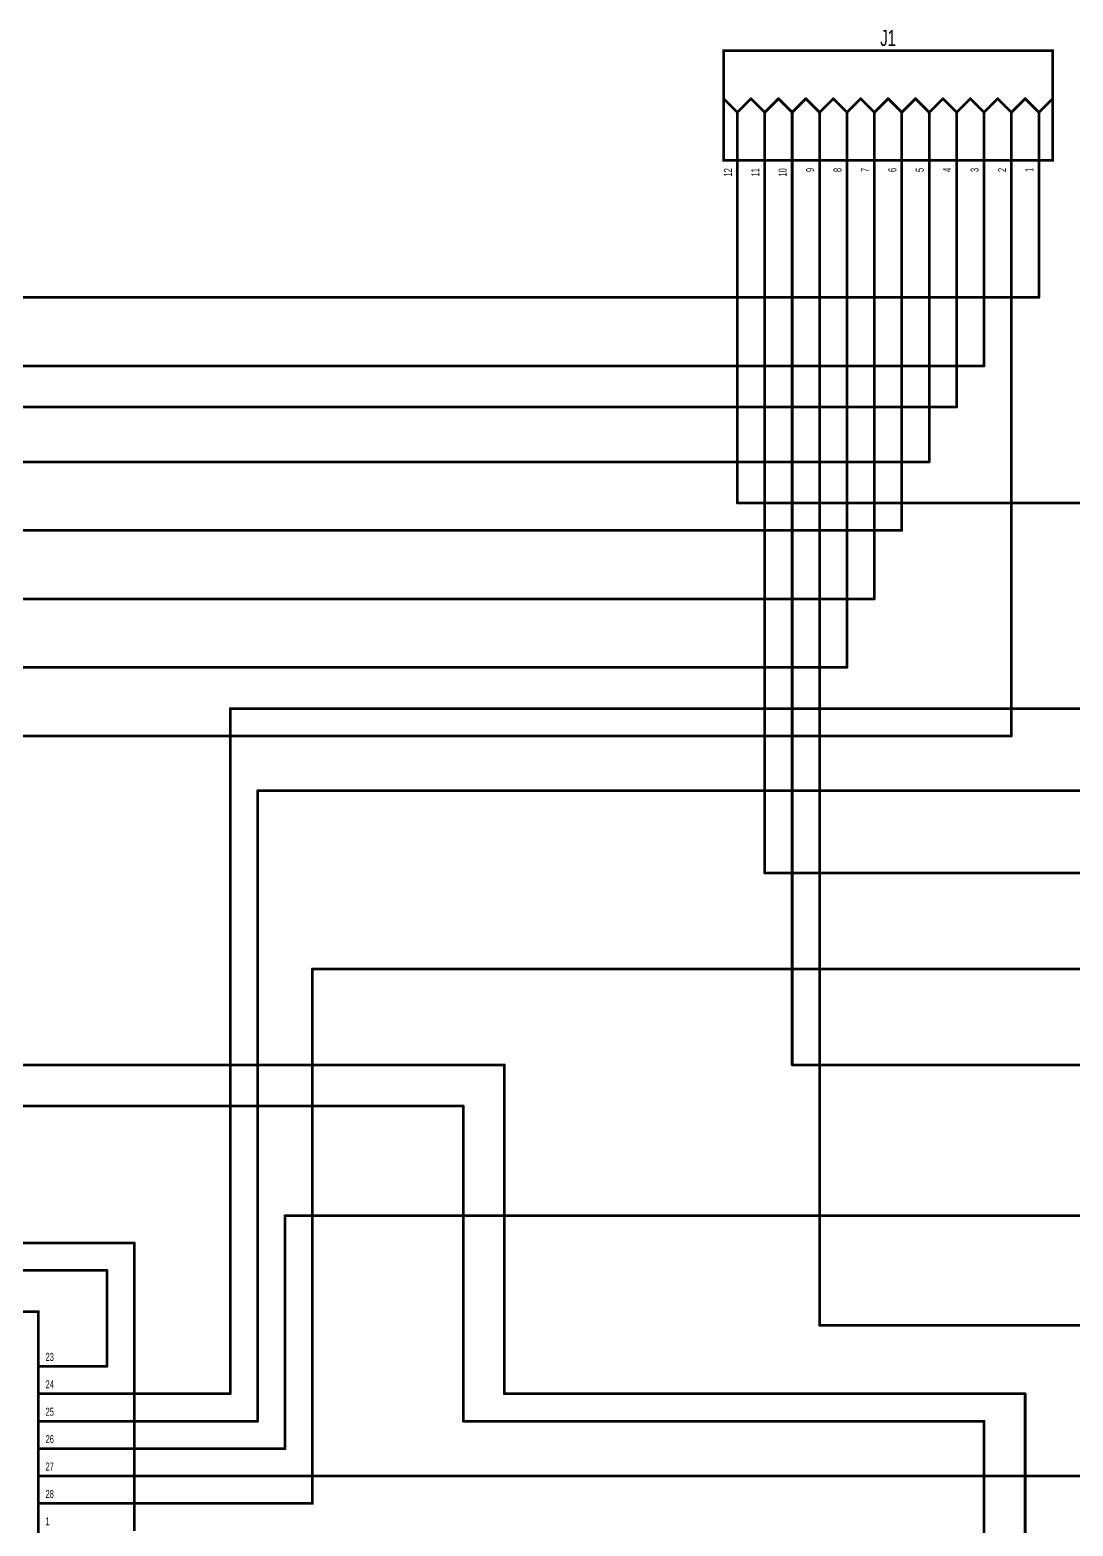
# Model space of a CAD drawing. Extents: x 0 to 20.5, y 0 to 10.6.
# Drawn here: x 13.02 to 16.82, y 5.12 to 10.57 of the extents above; entities that cross this region are included whole.
import ezdxf
from ezdxf.enums import TextEntityAlignment as Align

# ---------------------------------------------------------------- set-up
doc = ezdxf.new("R2010")
doc.units = 0
for name, color, linetype in [('Element', 253, 'CONTINUOUS'), ('Net', 50, 'CONTINUOUS'), ('Pin', 50, 'CONTINUOUS')]:
    doc.layers.add(name, color=color, linetype=linetype)

msp = doc.modelspace()

# ---------------------------------------------------------------- linework, layer by layer
at = {"layer": 'Element', "linetype": 'CONTINUOUS', "const_width": 0.0098}
for points in [[(15.55, 10.4991), (16.75, 10.4991), (16.75, 10.0991), (15.55, 10.0991), (15.55, 10.4991)], [(15.55, 10.3241), (15.6, 10.2741)], [(15.65, 10.3241), (15.6, 10.2741)], [(15.65, 10.3241), (15.7, 10.2741)], [(15.75, 10.3241), (15.7, 10.2741)], [(15.75, 10.3241), (15.8, 10.2741)], [(15.85, 10.3241), (15.8, 10.2741)], [(15.85, 10.3241), (15.9, 10.2741)], [(15.95, 10.3241), (15.9, 10.2741)], [(15.95, 10.3241), (16, 10.2741)], [(16.05, 10.3241), (16, 10.2741)], [(16.05, 10.3241), (16.1, 10.2741)], [(16.15, 10.3241), (16.1, 10.2741)], [(16.15, 10.3241), (16.2, 10.2741)], [(16.25, 10.3241), (16.2, 10.2741)], [(16.25, 10.3241), (16.3, 10.2741)], [(16.35, 10.3241), (16.3, 10.2741)], [(16.35, 10.3241), (16.4, 10.2741)], [(16.45, 10.3241), (16.4, 10.2741)], [(16.45, 10.3241), (16.5, 10.2741)], [(16.55, 10.3241), (16.5, 10.2741)], [(16.55, 10.3241), (16.6, 10.2741)], [(16.65, 10.3241), (16.6, 10.2741)], [(16.65, 10.3241), (16.7, 10.2741)], [(16.75, 10.3241), (16.7, 10.2741)], [(15.6, 10.2741), (15.6, 10.0991)], [(15.7, 10.2741), (15.7, 10.0991)], [(15.8, 10.2741), (15.8, 10.0991)], [(15.9, 10.2741), (15.9, 10.0991)], [(16, 10.2741), (16, 10.0991)], [(16.1, 10.2741), (16.1, 10.0991)], [(16.2, 10.2741), (16.2, 10.0991)], [(16.3, 10.2741), (16.3, 10.0991)], [(16.4, 10.2741), (16.4, 10.0991)], [(16.5, 10.2741), (16.5, 10.0991)], [(16.6, 10.2741), (16.6, 10.0991)], [(16.7, 10.2741), (16.7, 10.0991)], [(11.25, 5.8991), (13.05, 5.8991)], [(13.05, 5.8991), (13.05, 3.8991)]]:
    msp.add_lwpolyline(points, dxfattribs=at)
at = {"layer": 'Element', "linetype": 'CONTINUOUS', "const_width": 0.0049}
for points in [[(15.5475, 10.3241, 1), (15.5525, 10.3241, 1), (15.5475, 10.3241, 1)], [(15.6475, 10.3241, 1), (15.6525, 10.3241, 1), (15.6475, 10.3241, 1)], [(15.6475, 10.3241, 1), (15.6525, 10.3241, 1), (15.6475, 10.3241, 1)], [(15.7475, 10.3241, 1), (15.7525, 10.3241, 1), (15.7475, 10.3241, 1)], [(15.7475, 10.3241, 1), (15.7525, 10.3241, 1), (15.7475, 10.3241, 1)], [(15.8475, 10.3241, 1), (15.8525, 10.3241, 1), (15.8475, 10.3241, 1)], [(15.8475, 10.3241, 1), (15.8525, 10.3241, 1), (15.8475, 10.3241, 1)], [(15.9475, 10.3241, 1), (15.9525, 10.3241, 1), (15.9475, 10.3241, 1)], [(15.9475, 10.3241, 1), (15.9525, 10.3241, 1), (15.9475, 10.3241, 1)], [(16.0475, 10.3241, 1), (16.0525, 10.3241, 1), (16.0475, 10.3241, 1)], [(16.0475, 10.3241, 1), (16.0525, 10.3241, 1), (16.0475, 10.3241, 1)], [(16.1475, 10.3241, 1), (16.1525, 10.3241, 1), (16.1475, 10.3241, 1)], [(16.1475, 10.3241, 1), (16.1525, 10.3241, 1), (16.1475, 10.3241, 1)], [(16.2475, 10.3241, 1), (16.2525, 10.3241, 1), (16.2475, 10.3241, 1)], [(16.2475, 10.3241, 1), (16.2525, 10.3241, 1), (16.2475, 10.3241, 1)], [(16.3475, 10.3241, 1), (16.3525, 10.3241, 1), (16.3475, 10.3241, 1)], [(16.3475, 10.3241, 1), (16.3525, 10.3241, 1), (16.3475, 10.3241, 1)], [(16.4475, 10.3241, 1), (16.4525, 10.3241, 1), (16.4475, 10.3241, 1)], [(16.4475, 10.3241, 1), (16.4525, 10.3241, 1), (16.4475, 10.3241, 1)], [(16.5475, 10.3241, 1), (16.5525, 10.3241, 1), (16.5475, 10.3241, 1)], [(16.5475, 10.3241, 1), (16.5525, 10.3241, 1), (16.5475, 10.3241, 1)], [(16.6475, 10.3241, 1), (16.6525, 10.3241, 1), (16.6475, 10.3241, 1)], [(16.6475, 10.3241, 1), (16.6525, 10.3241, 1), (16.6475, 10.3241, 1)], [(16.7475, 10.3241, 1), (16.7525, 10.3241, 1), (16.7475, 10.3241, 1)], [(15.5975, 10.2741, 1), (15.6025, 10.2741, 1), (15.5975, 10.2741, 1)], [(15.5975, 10.2741, 1), (15.6025, 10.2741, 1), (15.5975, 10.2741, 1)], [(15.5975, 10.2741, 1), (15.6025, 10.2741, 1), (15.5975, 10.2741, 1)], [(15.6975, 10.2741, 1), (15.7025, 10.2741, 1), (15.6975, 10.2741, 1)], [(15.6975, 10.2741, 1), (15.7025, 10.2741, 1), (15.6975, 10.2741, 1)], [(15.6975, 10.2741, 1), (15.7025, 10.2741, 1), (15.6975, 10.2741, 1)], [(15.7975, 10.2741, 1), (15.8025, 10.2741, 1), (15.7975, 10.2741, 1)], [(15.7975, 10.2741, 1), (15.8025, 10.2741, 1), (15.7975, 10.2741, 1)], [(15.7975, 10.2741, 1), (15.8025, 10.2741, 1), (15.7975, 10.2741, 1)], [(15.8975, 10.2741, 1), (15.9025, 10.2741, 1), (15.8975, 10.2741, 1)], [(15.8975, 10.2741, 1), (15.9025, 10.2741, 1), (15.8975, 10.2741, 1)], [(15.8975, 10.2741, 1), (15.9025, 10.2741, 1), (15.8975, 10.2741, 1)], [(15.9975, 10.2741, 1), (16.0025, 10.2741, 1), (15.9975, 10.2741, 1)], [(15.9975, 10.2741, 1), (16.0025, 10.2741, 1), (15.9975, 10.2741, 1)], [(15.9975, 10.2741, 1), (16.0025, 10.2741, 1), (15.9975, 10.2741, 1)], [(16.0975, 10.2741, 1), (16.1025, 10.2741, 1), (16.0975, 10.2741, 1)], [(16.0975, 10.2741, 1), (16.1025, 10.2741, 1), (16.0975, 10.2741, 1)], [(16.0975, 10.2741, 1), (16.1025, 10.2741, 1), (16.0975, 10.2741, 1)], [(16.1975, 10.2741, 1), (16.2025, 10.2741, 1), (16.1975, 10.2741, 1)], [(16.1975, 10.2741, 1), (16.2025, 10.2741, 1), (16.1975, 10.2741, 1)], [(16.1975, 10.2741, 1), (16.2025, 10.2741, 1), (16.1975, 10.2741, 1)], [(16.2975, 10.2741, 1), (16.3025, 10.2741, 1), (16.2975, 10.2741, 1)], [(16.2975, 10.2741, 1), (16.3025, 10.2741, 1), (16.2975, 10.2741, 1)], [(16.2975, 10.2741, 1), (16.3025, 10.2741, 1), (16.2975, 10.2741, 1)], [(16.3975, 10.2741, 1), (16.4025, 10.2741, 1), (16.3975, 10.2741, 1)], [(16.3975, 10.2741, 1), (16.4025, 10.2741, 1), (16.3975, 10.2741, 1)], [(16.3975, 10.2741, 1), (16.4025, 10.2741, 1), (16.3975, 10.2741, 1)], [(16.4975, 10.2741, 1), (16.5025, 10.2741, 1), (16.4975, 10.2741, 1)], [(16.4975, 10.2741, 1), (16.5025, 10.2741, 1), (16.4975, 10.2741, 1)], [(16.4975, 10.2741, 1), (16.5025, 10.2741, 1), (16.4975, 10.2741, 1)], [(16.5975, 10.2741, 1), (16.6025, 10.2741, 1), (16.5975, 10.2741, 1)], [(16.5975, 10.2741, 1), (16.6025, 10.2741, 1), (16.5975, 10.2741, 1)], [(16.5975, 10.2741, 1), (16.6025, 10.2741, 1), (16.5975, 10.2741, 1)], [(16.6975, 10.2741, 1), (16.7025, 10.2741, 1), (16.6975, 10.2741, 1)], [(16.6975, 10.2741, 1), (16.7025, 10.2741, 1), (16.6975, 10.2741, 1)], [(16.6975, 10.2741, 1), (16.7025, 10.2741, 1), (16.6975, 10.2741, 1)], [(15.5975, 10.0991, 1), (15.6025, 10.0991, 1), (15.5975, 10.0991, 1)], [(15.6975, 10.0991, 1), (15.7025, 10.0991, 1), (15.6975, 10.0991, 1)], [(15.7975, 10.0991, 1), (15.8025, 10.0991, 1), (15.7975, 10.0991, 1)], [(15.8975, 10.0991, 1), (15.9025, 10.0991, 1), (15.8975, 10.0991, 1)], [(15.9975, 10.0991, 1), (16.0025, 10.0991, 1), (15.9975, 10.0991, 1)], [(16.0975, 10.0991, 1), (16.1025, 10.0991, 1), (16.0975, 10.0991, 1)], [(16.1975, 10.0991, 1), (16.2025, 10.0991, 1), (16.1975, 10.0991, 1)], [(16.2975, 10.0991, 1), (16.3025, 10.0991, 1), (16.2975, 10.0991, 1)], [(16.3975, 10.0991, 1), (16.4025, 10.0991, 1), (16.3975, 10.0991, 1)], [(16.4975, 10.0991, 1), (16.5025, 10.0991, 1), (16.4975, 10.0991, 1)], [(16.5975, 10.0991, 1), (16.6025, 10.0991, 1), (16.5975, 10.0991, 1)], [(16.6975, 10.0991, 1), (16.7025, 10.0991, 1), (16.6975, 10.0991, 1)], [(13.0475, 5.8991, 1), (13.0525, 5.8991, 1), (13.0475, 5.8991, 1)], [(13.0475, 5.8991, 1), (13.0525, 5.8991, 1), (13.0475, 5.8991, 1)]]:
    msp.add_lwpolyline(points, format="xyb", dxfattribs=at)
at = {"layer": 'Net', "linetype": 'CONTINUOUS', "const_width": 0.0098}
for points in [[(15.6, 8.8491), (15.6, 9.9491)], [(15.7, 7.4991), (15.7, 9.9491)], [(15.8, 6.7991), (15.8, 9.9491)], [(15.9, 5.8491), (15.9, 9.9491)], [(16, 8.2491), (16, 9.9491)], [(16.1, 8.4991), (16.1, 9.9491)], [(16.2, 8.7491), (16.2, 9.9491)], [(16.3, 8.9991), (16.3, 9.9491)], [(16.4, 9.1991), (16.4, 9.9491)], [(16.5, 9.3491), (16.5, 9.9491)], [(16.6, 7.9991), (16.6, 9.9491)], [(16.7, 9.5991), (16.7, 9.9491)], [(10, 9.5991), (16.7, 9.5991)], [(10, 9.3491), (16.5, 9.3491)], [(9.95, 9.1991), (16.4, 9.1991)], [(10, 8.9991), (16.3, 8.9991)], [(18.45, 8.8491), (15.6, 8.8491)], [(10, 8.7491), (16.2, 8.7491)], [(10, 8.4991), (16.1, 8.4991)], [(10, 8.2491), (16, 8.2491)], [(13.75, 5.5991), (13.75, 8.0991)], [(13.75, 8.0991), (17.15, 8.0991)], [(10, 7.9991), (16.6, 7.9991)], [(13.85, 5.4991), (13.85, 7.7991)], [(13.85, 7.7991), (17.15, 7.7991)], [(18.65, 7.4991), (15.7, 7.4991)], [(14.05, 5.1991), (14.05, 7.1491)], [(14.05, 7.1491), (17.15, 7.1491)], [(12.4, 6.7991), (14.75, 6.7991)], [(14.75, 6.7991), (14.75, 5.5991)], [(18.6, 6.7991), (15.8, 6.7991)], [(12.3, 6.6491), (14.6, 6.6491)], [(14.6, 6.6491), (14.6, 5.4991)], [(13.95, 5.3991), (13.95, 6.2491)], [(13.95, 6.2491), (17.15, 6.2491)], [(12.2, 6.1491), (13.4, 6.1491)], [(13.4, 6.1491), (13.4, 5.0991)], [(11, 6.0491), (13.3, 6.0491)], [(13.3, 6.0491), (13.3, 5.6991)], [(18.6, 5.8491), (15.9, 5.8491)], [(13.3, 5.6991), (13.2, 5.6991)], [(13.2, 5.5991), (13.75, 5.5991)], [(14.75, 5.5991), (16.65, 5.5991)], [(16.65, 5.5991), (16.65, 0.5491)], [(13.2, 5.4991), (13.85, 5.4991)], [(14.6, 5.4991), (16.5, 5.4991)], [(16.5, 5.4991), (16.5, 0.4491)], [(13.2, 5.3991), (13.95, 5.3991)], [(13.2, 5.2991), (17.2, 5.2991)], [(13.2, 5.1991), (14.05, 5.1991)]]:
    msp.add_lwpolyline(points, dxfattribs=at)
at = {"layer": 'Net', "linetype": 'CONTINUOUS', "const_width": 0.0049}
for points in [[(15.5975, 9.9491, 1), (15.6025, 9.9491, 1), (15.5975, 9.9491, 1)], [(15.6975, 9.9491, 1), (15.7025, 9.9491, 1), (15.6975, 9.9491, 1)], [(15.7975, 9.9491, 1), (15.8025, 9.9491, 1), (15.7975, 9.9491, 1)], [(15.8975, 9.9491, 1), (15.9025, 9.9491, 1), (15.8975, 9.9491, 1)], [(15.9975, 9.9491, 1), (16.0025, 9.9491, 1), (15.9975, 9.9491, 1)], [(16.0975, 9.9491, 1), (16.1025, 9.9491, 1), (16.0975, 9.9491, 1)], [(16.1975, 9.9491, 1), (16.2025, 9.9491, 1), (16.1975, 9.9491, 1)], [(16.2975, 9.9491, 1), (16.3025, 9.9491, 1), (16.2975, 9.9491, 1)], [(16.3975, 9.9491, 1), (16.4025, 9.9491, 1), (16.3975, 9.9491, 1)], [(16.4975, 9.9491, 1), (16.5025, 9.9491, 1), (16.4975, 9.9491, 1)], [(16.5975, 9.9491, 1), (16.6025, 9.9491, 1), (16.5975, 9.9491, 1)], [(16.6975, 9.9491, 1), (16.7025, 9.9491, 1), (16.6975, 9.9491, 1)], [(16.6975, 9.5991, 1), (16.7025, 9.5991, 1), (16.6975, 9.5991, 1)], [(16.6975, 9.5991, 1), (16.7025, 9.5991, 1), (16.6975, 9.5991, 1)], [(16.4975, 9.3491, 1), (16.5025, 9.3491, 1), (16.4975, 9.3491, 1)], [(16.4975, 9.3491, 1), (16.5025, 9.3491, 1), (16.4975, 9.3491, 1)], [(16.3975, 9.1991, 1), (16.4025, 9.1991, 1), (16.3975, 9.1991, 1)], [(16.3975, 9.1991, 1), (16.4025, 9.1991, 1), (16.3975, 9.1991, 1)], [(16.2975, 8.9991, 1), (16.3025, 8.9991, 1), (16.2975, 8.9991, 1)], [(16.2975, 8.9991, 1), (16.3025, 8.9991, 1), (16.2975, 8.9991, 1)], [(15.5975, 8.8491, 1), (15.6025, 8.8491, 1), (15.5975, 8.8491, 1)], [(15.5975, 8.8491, 1), (15.6025, 8.8491, 1), (15.5975, 8.8491, 1)], [(16.1975, 8.7491, 1), (16.2025, 8.7491, 1), (16.1975, 8.7491, 1)], [(16.1975, 8.7491, 1), (16.2025, 8.7491, 1), (16.1975, 8.7491, 1)], [(16.0975, 8.4991, 1), (16.1025, 8.4991, 1), (16.0975, 8.4991, 1)], [(16.0975, 8.4991, 1), (16.1025, 8.4991, 1), (16.0975, 8.4991, 1)], [(15.9975, 8.2491, 1), (16.0025, 8.2491, 1), (15.9975, 8.2491, 1)], [(15.9975, 8.2491, 1), (16.0025, 8.2491, 1), (15.9975, 8.2491, 1)], [(13.7475, 8.0991, 1), (13.7525, 8.0991, 1), (13.7475, 8.0991, 1)], [(13.7475, 8.0991, 1), (13.7525, 8.0991, 1), (13.7475, 8.0991, 1)], [(16.5975, 7.9991, 1), (16.6025, 7.9991, 1), (16.5975, 7.9991, 1)], [(16.5975, 7.9991, 1), (16.6025, 7.9991, 1), (16.5975, 7.9991, 1)], [(13.8475, 7.7991, 1), (13.8525, 7.7991, 1), (13.8475, 7.7991, 1)], [(13.8475, 7.7991, 1), (13.8525, 7.7991, 1), (13.8475, 7.7991, 1)], [(15.6975, 7.4991, 1), (15.7025, 7.4991, 1), (15.6975, 7.4991, 1)], [(15.6975, 7.4991, 1), (15.7025, 7.4991, 1), (15.6975, 7.4991, 1)], [(14.0475, 7.1491, 1), (14.0525, 7.1491, 1), (14.0475, 7.1491, 1)], [(14.0475, 7.1491, 1), (14.0525, 7.1491, 1), (14.0475, 7.1491, 1)], [(14.7475, 6.7991, 1), (14.7525, 6.7991, 1), (14.7475, 6.7991, 1)], [(14.7475, 6.7991, 1), (14.7525, 6.7991, 1), (14.7475, 6.7991, 1)], [(15.7975, 6.7991, 1), (15.8025, 6.7991, 1), (15.7975, 6.7991, 1)], [(15.7975, 6.7991, 1), (15.8025, 6.7991, 1), (15.7975, 6.7991, 1)], [(14.5975, 6.6491, 1), (14.6025, 6.6491, 1), (14.5975, 6.6491, 1)], [(14.5975, 6.6491, 1), (14.6025, 6.6491, 1), (14.5975, 6.6491, 1)], [(13.9475, 6.2491, 1), (13.9525, 6.2491, 1), (13.9475, 6.2491, 1)], [(13.9475, 6.2491, 1), (13.9525, 6.2491, 1), (13.9475, 6.2491, 1)], [(13.3975, 6.1491, 1), (13.4025, 6.1491, 1), (13.3975, 6.1491, 1)], [(13.3975, 6.1491, 1), (13.4025, 6.1491, 1), (13.3975, 6.1491, 1)], [(13.2975, 6.0491, 1), (13.3025, 6.0491, 1), (13.2975, 6.0491, 1)], [(13.2975, 6.0491, 1), (13.3025, 6.0491, 1), (13.2975, 6.0491, 1)], [(15.8975, 5.8491, 1), (15.9025, 5.8491, 1), (15.8975, 5.8491, 1)], [(15.8975, 5.8491, 1), (15.9025, 5.8491, 1), (15.8975, 5.8491, 1)], [(13.1975, 5.6991, 1), (13.2025, 5.6991, 1), (13.1975, 5.6991, 1)], [(13.2975, 5.6991, 1), (13.3025, 5.6991, 1), (13.2975, 5.6991, 1)], [(13.2975, 5.6991, 1), (13.3025, 5.6991, 1), (13.2975, 5.6991, 1)], [(13.1975, 5.5991, 1), (13.2025, 5.5991, 1), (13.1975, 5.5991, 1)], [(13.7475, 5.5991, 1), (13.7525, 5.5991, 1), (13.7475, 5.5991, 1)], [(13.7475, 5.5991, 1), (13.7525, 5.5991, 1), (13.7475, 5.5991, 1)], [(14.7475, 5.5991, 1), (14.7525, 5.5991, 1), (14.7475, 5.5991, 1)], [(14.7475, 5.5991, 1), (14.7525, 5.5991, 1), (14.7475, 5.5991, 1)], [(16.6475, 5.5991, 1), (16.6525, 5.5991, 1), (16.6475, 5.5991, 1)], [(16.6475, 5.5991, 1), (16.6525, 5.5991, 1), (16.6475, 5.5991, 1)], [(13.1975, 5.4991, 1), (13.2025, 5.4991, 1), (13.1975, 5.4991, 1)], [(13.8475, 5.4991, 1), (13.8525, 5.4991, 1), (13.8475, 5.4991, 1)], [(13.8475, 5.4991, 1), (13.8525, 5.4991, 1), (13.8475, 5.4991, 1)], [(14.5975, 5.4991, 1), (14.6025, 5.4991, 1), (14.5975, 5.4991, 1)], [(14.5975, 5.4991, 1), (14.6025, 5.4991, 1), (14.5975, 5.4991, 1)], [(16.4975, 5.4991, 1), (16.5025, 5.4991, 1), (16.4975, 5.4991, 1)], [(16.4975, 5.4991, 1), (16.5025, 5.4991, 1), (16.4975, 5.4991, 1)], [(13.1975, 5.3991, 1), (13.2025, 5.3991, 1), (13.1975, 5.3991, 1)], [(13.9475, 5.3991, 1), (13.9525, 5.3991, 1), (13.9475, 5.3991, 1)], [(13.9475, 5.3991, 1), (13.9525, 5.3991, 1), (13.9475, 5.3991, 1)], [(13.1975, 5.2991, 1), (13.2025, 5.2991, 1), (13.1975, 5.2991, 1)], [(13.1975, 5.1991, 1), (13.2025, 5.1991, 1), (13.1975, 5.1991, 1)], [(14.0475, 5.1991, 1), (14.0525, 5.1991, 1), (14.0475, 5.1991, 1)], [(14.0475, 5.1991, 1), (14.0525, 5.1991, 1), (14.0475, 5.1991, 1)]]:
    msp.add_lwpolyline(points, format="xyb", dxfattribs=at)
at = {"layer": 'Pin', "linetype": 'CONTINUOUS', "const_width": 0.0098}
for points in [[(15.6, 10.0991), (15.6, 9.9491)], [(15.7, 10.0991), (15.7, 9.9491)], [(15.8, 10.0991), (15.8, 9.9491)], [(15.9, 10.0991), (15.9, 9.9491)], [(16, 10.0991), (16, 9.9491)], [(16.1, 10.0991), (16.1, 9.9491)], [(16.2, 10.0991), (16.2, 9.9491)], [(16.3, 10.0991), (16.3, 9.9491)], [(16.4, 10.0991), (16.4, 9.9491)], [(16.5, 10.0991), (16.5, 9.9491)], [(16.6, 10.0991), (16.6, 9.9491)], [(16.7, 10.0991), (16.7, 9.9491)], [(13.05, 5.6991), (13.2, 5.6991)], [(13.05, 5.5991), (13.2, 5.5991)], [(13.05, 5.4991), (13.2, 5.4991)], [(13.05, 5.3991), (13.2, 5.3991)], [(13.05, 5.2991), (13.2, 5.2991)], [(13.05, 5.1991), (13.2, 5.1991)]]:
    msp.add_lwpolyline(points, dxfattribs=at)
at = {"layer": 'Pin', "linetype": 'CONTINUOUS', "const_width": 0.0049}
for points in [[(15.5975, 10.0991, 1), (15.6025, 10.0991, 1), (15.5975, 10.0991, 1)], [(15.6975, 10.0991, 1), (15.7025, 10.0991, 1), (15.6975, 10.0991, 1)], [(15.7975, 10.0991, 1), (15.8025, 10.0991, 1), (15.7975, 10.0991, 1)], [(15.8975, 10.0991, 1), (15.9025, 10.0991, 1), (15.8975, 10.0991, 1)], [(15.9975, 10.0991, 1), (16.0025, 10.0991, 1), (15.9975, 10.0991, 1)], [(16.0975, 10.0991, 1), (16.1025, 10.0991, 1), (16.0975, 10.0991, 1)], [(16.1975, 10.0991, 1), (16.2025, 10.0991, 1), (16.1975, 10.0991, 1)], [(16.2975, 10.0991, 1), (16.3025, 10.0991, 1), (16.2975, 10.0991, 1)], [(16.3975, 10.0991, 1), (16.4025, 10.0991, 1), (16.3975, 10.0991, 1)], [(16.4975, 10.0991, 1), (16.5025, 10.0991, 1), (16.4975, 10.0991, 1)], [(16.5975, 10.0991, 1), (16.6025, 10.0991, 1), (16.5975, 10.0991, 1)], [(16.6975, 10.0991, 1), (16.7025, 10.0991, 1), (16.6975, 10.0991, 1)], [(15.5975, 9.9491, 1), (15.6025, 9.9491, 1), (15.5975, 9.9491, 1)], [(15.6975, 9.9491, 1), (15.7025, 9.9491, 1), (15.6975, 9.9491, 1)], [(15.7975, 9.9491, 1), (15.8025, 9.9491, 1), (15.7975, 9.9491, 1)], [(15.8975, 9.9491, 1), (15.9025, 9.9491, 1), (15.8975, 9.9491, 1)], [(15.9975, 9.9491, 1), (16.0025, 9.9491, 1), (15.9975, 9.9491, 1)], [(16.0975, 9.9491, 1), (16.1025, 9.9491, 1), (16.0975, 9.9491, 1)], [(16.1975, 9.9491, 1), (16.2025, 9.9491, 1), (16.1975, 9.9491, 1)], [(16.2975, 9.9491, 1), (16.3025, 9.9491, 1), (16.2975, 9.9491, 1)], [(16.3975, 9.9491, 1), (16.4025, 9.9491, 1), (16.3975, 9.9491, 1)], [(16.4975, 9.9491, 1), (16.5025, 9.9491, 1), (16.4975, 9.9491, 1)], [(16.5975, 9.9491, 1), (16.6025, 9.9491, 1), (16.5975, 9.9491, 1)], [(16.6975, 9.9491, 1), (16.7025, 9.9491, 1), (16.6975, 9.9491, 1)], [(13.0475, 5.6991, 1), (13.0525, 5.6991, 1), (13.0475, 5.6991, 1)], [(13.1975, 5.6991, 1), (13.2025, 5.6991, 1), (13.1975, 5.6991, 1)], [(13.0475, 5.5991, 1), (13.0525, 5.5991, 1), (13.0475, 5.5991, 1)], [(13.1975, 5.5991, 1), (13.2025, 5.5991, 1), (13.1975, 5.5991, 1)], [(13.0475, 5.4991, 1), (13.0525, 5.4991, 1), (13.0475, 5.4991, 1)], [(13.1975, 5.4991, 1), (13.2025, 5.4991, 1), (13.1975, 5.4991, 1)], [(13.0475, 5.3991, 1), (13.0525, 5.3991, 1), (13.0475, 5.3991, 1)], [(13.1975, 5.3991, 1), (13.2025, 5.3991, 1), (13.1975, 5.3991, 1)], [(13.0475, 5.2991, 1), (13.0525, 5.2991, 1), (13.0475, 5.2991, 1)], [(13.1975, 5.2991, 1), (13.2025, 5.2991, 1), (13.1975, 5.2991, 1)], [(13.0475, 5.1991, 1), (13.0525, 5.1991, 1), (13.0475, 5.1991, 1)], [(13.1975, 5.1991, 1), (13.2025, 5.1991, 1), (13.1975, 5.1991, 1)]]:
    msp.add_lwpolyline(points, format="xyb", dxfattribs=at)

# ---------------------------------------------------------------- texts
at = {"layer": 'Element', "width": 0.7}
msp.add_text('J1', height=0.0583, dxfattribs=at).set_placement((16.15, 10.4991), align=Align.BOTTOM_CENTER)
at = {"layer": 'Pin', "width": 0.7}
for s, p in [('12', (15.5508, 10.04)), ('11', (15.6508, 10.04)), ('10', (15.7508, 10.04)), ('9', (15.8508, 10.0564)), ('8', (15.9508, 10.0564)), ('7', (16.0508, 10.0564)), ('6', (16.1508, 10.0564)), ('5', (16.2508, 10.0564)), ('4', (16.3508, 10.0564)), ('3', (16.4508, 10.0564)), ('2', (16.5508, 10.0564)), ('1', (16.6508, 10.0564))]:
    msp.add_text(s, height=0.0292, rotation=90, dxfattribs=at).set_placement(p, align=Align.TOP_LEFT)
for s, p in [('23', (13.0762, 5.7483)), ('24', (13.0762, 5.6483)), ('25', (13.0762, 5.5483)), ('26', (13.0762, 5.4483)), ('27', (13.0762, 5.3483)), ('28', (13.0762, 5.2483)), ('1', (13.0762, 5.1483))]:
    msp.add_text(s, height=0.0292, dxfattribs=at).set_placement(p, align=Align.TOP_LEFT)

doc.saveas('drawing.dxf')
